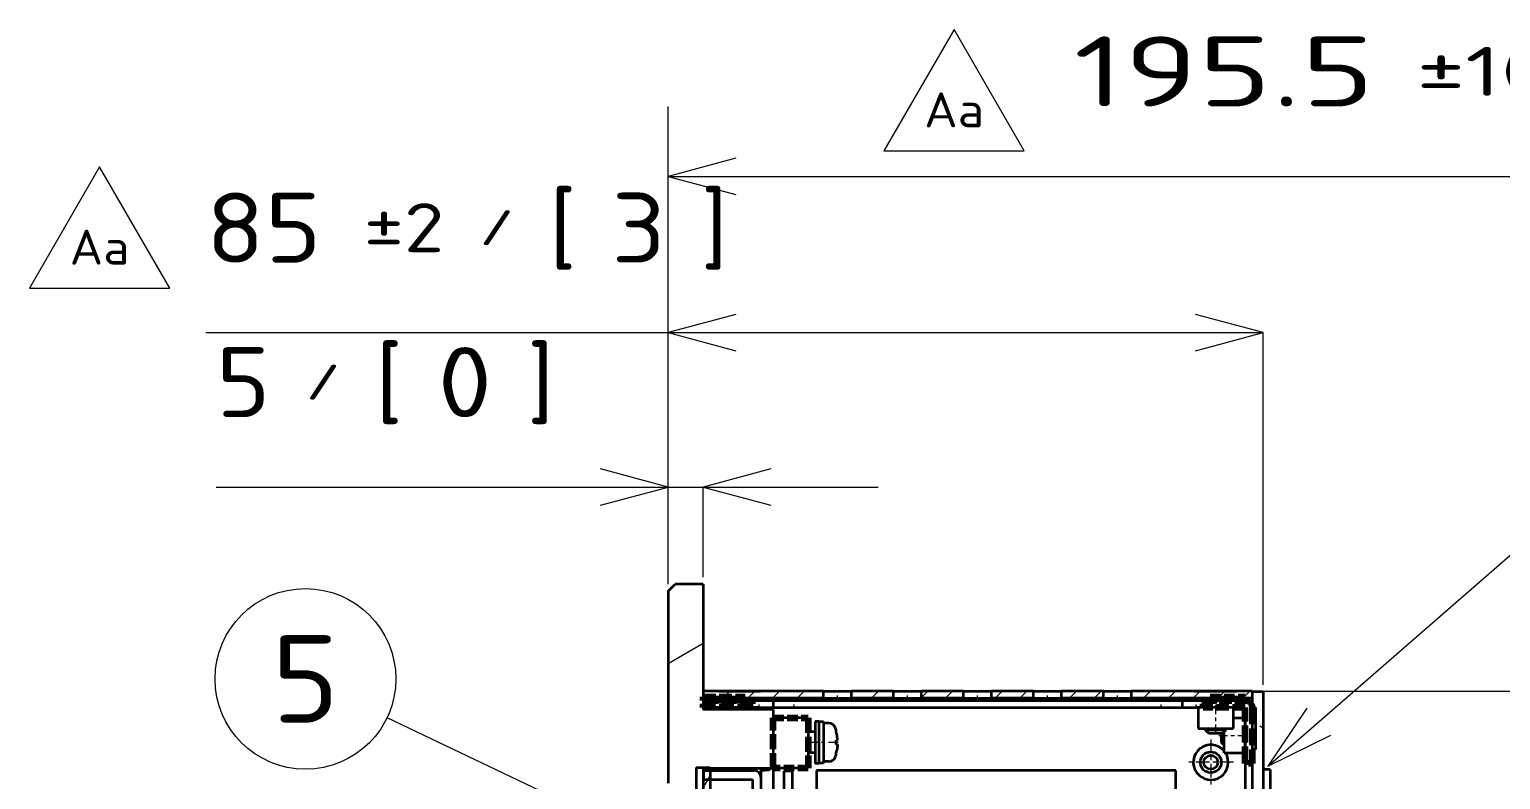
# Model space of a CAD drawing. Extents: x 23 to 417, y 3 to 294.
# Drawn here: x 115.53 to 157.56, y 109.33 to 130.77 of the extents above; entities that cross this region are included whole.
import ezdxf
from ezdxf.enums import TextEntityAlignment as Align

# ---------------------------------------------------------------- set-up
doc = ezdxf.new("R2010")
doc.units = 0
doc.linetypes.add('DASHDOT', pattern=[18.5, 12, -3, 0.5, -3])
doc.linetypes.add('DASHED', pattern=[15, 12, -3])
doc.layers.get('0').update_dxf_attribs({"lineweight": 13})
doc.styles.get("Standard").update_dxf_attribs({"font": 'isocp.shx'})
doc.dimstyles.get("Standard").update_dxf_attribs({"dimtxt": 2.5, "dimasz": 2.5, "dimexe": 1.25, "dimexo": 0.625, "dimtad": 1, "dimtxsty": 'Standard', "dimcen": 2.5, "dimadec": 0, "dimazin": 0, "dimtfac": 1, "dimtmove": 0, "dimatfit": 0, "dimfxl": 0, "dimarcsym": 0})

# ---------------------------------------------------------------- blocks, each defined once
blk = doc.blocks.new('*D486')
at = {"color": 30, "lineweight": 13, "transparency": 16777216}
blk.add_line((120.573, 122.102), (150.781, 122.102), dxfattribs=at)
at = {"color": 30, "lineweight": 13, "ltscale": 0.179756, "transparency": 16777216}
blk.add_line((133.781, 114.912), (133.781, 122.102), dxfattribs=at)
at = {"color": 30, "lineweight": 13, "ltscale": 0.251747, "transparency": 16777216}
blk.add_line((150.781, 112.032), (150.781, 122.102), dxfattribs=at)
at = {"color": 30, "lineweight": 13, "transparency": 16777216}
for points in [[(135.713, 122.62), (133.781, 122.102), (135.713, 121.584)], [(148.849, 121.584), (150.781, 122.102), (148.849, 122.62)]]:
    blk.add_lwpolyline(points, dxfattribs=at)
for s, height, width, p, p2 in [('85', 2, 1.280673, (120.573, 124.102), (123.881, 124.102)), ('[', 2, 1.552524, (130.382, 124.102), (131.158, 124.102)), ('3', 2, 1.313689, (132.158, 124.102), (133.712, 124.102)), (']', 2, 1.552524, (134.712, 124.102), (135.488, 124.102)), ('%%p2', 1.4, 1.254644, (125.081, 124.402), (127.382, 124.402)), ('/', 1, 1.818182, (128.382, 124.602), (129.382, 124.602))]:
    blk.add_text(s, height=height, dxfattribs=dict(at, width=width)).set_placement(p, p2, align=Align.FIT)
blk = doc.blocks.new('*D487')
at = {"color": 30, "lineweight": 13, "ltscale": 0.472891, "transparency": 16777216}
blk.add_line((120.865, 117.689), (139.781, 117.689), dxfattribs=at)
at = {"color": 30, "lineweight": 13, "ltscale": 0.069415, "transparency": 16777216}
blk.add_line((133.781, 114.912), (133.781, 117.689), dxfattribs=at)
at = {"color": 30, "lineweight": 13, "ltscale": 0.064415, "transparency": 16777216}
blk.add_line((134.781, 115.112), (134.781, 117.689), dxfattribs=at)
at = {"color": 30, "lineweight": 13, "transparency": 16777216}
for points in [[(131.849, 117.171), (133.781, 117.689), (131.849, 118.206)], [(136.713, 118.206), (134.781, 117.689), (136.713, 117.171)]]:
    blk.add_lwpolyline(points, dxfattribs=at)
for s, height, width, p, p2 in [('[', 2, 1.552527, (125.419, 119.689), (126.195, 119.689)), (']', 2, 1.552524, (129.749, 119.689), (130.525, 119.689)), ('5', 2, 1.313689, (120.865, 119.689), (122.419, 119.689)), ('0', 2, 1.410607, (127.195, 119.689), (128.749, 119.689)), ('/', 1, 1.818182, (123.419, 120.189), (124.419, 120.189))]:
    blk.add_text(s, height=height, dxfattribs=dict(at, width=width)).set_placement(p, p2, align=Align.FIT)
blk = doc.blocks.new('*D488')
at = {"color": 230, "lineweight": 13, "transparency": 16777216}
for p, q in [((150.661, 111.851), (183.721, 111.851)), ((183.721, 83.652), (183.721, 111.851)), ((150.661, 83.652), (183.721, 83.652))]:
    blk.add_line(p, q, dxfattribs=at)
for points in [[(184.238, 109.92), (183.721, 111.851), (183.203, 109.92)], [(183.203, 85.584), (183.721, 83.652), (184.238, 85.584)]]:
    blk.add_lwpolyline(points, dxfattribs=at)
for s, height, width, p, p2 in [(']', 2, 1.552524, (181.721, 106.198), (181.721, 106.975)), ('6', 2, 1.295757, (181.721, 103.644), (181.721, 105.198)), ('[', 2, 1.552523, (181.721, 101.868), (181.721, 102.644)), ('/', 1, 1.818182, (181.221, 99.868), (181.221, 100.868)), ('%%p2', 1.4, 1.254643, (181.421, 96.567), (181.421, 98.868)), ('141', 2, 1.533838, (181.721, 90.305), (181.721, 95.367))]:
    blk.add_text(s, height=height, rotation=90, dxfattribs=dict(at, width=width)).set_placement(p, p2, align=Align.FIT)
blk = doc.blocks.new('*D490')
at = {"color": 30, "lineweight": 13, "transparency": 16777216}
for p, q in [((151.461, 111.851), (178.896, 111.851)), ((176.896, 66.805), (176.896, 111.851))]:
    blk.add_line(p, q, dxfattribs=at)
at = {"color": 30, "lineweight": 13, "ltscale": 0.108962, "transparency": 16777216}
blk.add_line((174.538, 97.812), (178.896, 97.812), dxfattribs=at)
at = {"color": 30, "lineweight": 13, "transparency": 16777216}
for points in [[(177.414, 109.92), (176.896, 111.851), (176.379, 109.92)], [(176.379, 99.744), (176.896, 97.812), (177.414, 99.744)]]:
    blk.add_lwpolyline(points, dxfattribs=at)
for s, height, width, p, p2 in [(']', 2, 1.552522, (174.896, 85.857), (174.896, 86.634)), ('2.76', 2, 1.443275, (174.896, 78.219), (174.896, 84.857)), ('[', 2, 1.552527, (174.896, 76.443), (174.896, 77.219)), ('/', 1, 1.818182, (174.396, 74.443), (174.396, 75.443)), ('70.2', 2, 1.436744, (174.896, 66.805), (174.896, 73.443))]:
    blk.add_text(s, height=height, rotation=90, dxfattribs=dict(at, width=width)).set_placement(p, p2, align=Align.FIT)
blk = doc.blocks.new('*D491')
at = {"color": 30, "lineweight": 13, "ltscale": 0.321441, "transparency": 16777216}
blk.add_line((133.781, 115.712), (133.781, 128.57), dxfattribs=at)
at = {"color": 30, "lineweight": 13, "transparency": 16777216}
for p, q in [((172.873, 100.59), (172.873, 128.57)), ((133.781, 126.57), (172.873, 126.57))]:
    blk.add_line(p, q, dxfattribs=at)
for points in [[(135.713, 127.087), (133.781, 126.57), (135.713, 126.052)], [(170.941, 126.052), (172.873, 126.57), (170.941, 127.087)]]:
    blk.add_lwpolyline(points, dxfattribs=at)
for s, height, width, p, p2 in [('[', 2, 1.552527, (161.969, 128.57), (162.745, 128.57)), (']', 2, 1.552527, (169.429, 128.57), (170.205, 128.57)), ('195.5', 2, 1.537044, (145.368, 128.57), (153.96, 128.57)), ('7.7', 2, 1.51098, (163.745, 128.57), (168.429, 128.57)), ('%%p10', 1.4, 1.55393, (155.16, 128.87), (158.969, 128.87)), ('/', 1, 1.818182, (159.969, 129.07), (160.969, 129.07))]:
    blk.add_text(s, height=height, dxfattribs=dict(at, width=width)).set_placement(p, p2, align=Align.FIT)
blk = doc.blocks.new('BLOCK4455')
at = {"color": 7, "lineweight": 13}
blk.add_lwpolyline([(-3.69, 139.93), (16.35, 139.93), (6.33, 157.29)], close=True, dxfattribs=at)
blk.add_text('Aa', height=5, dxfattribs=at).set_placement((2.06, 143.3), (10.61, 143.3), align=Align.FIT)
blk = doc.blocks.new('BLOCK4456')
at = {"color": 7, "lineweight": 13}
blk.add_lwpolyline([(-125.75, 120.31), (-105.71, 120.31), (-115.73, 137.67)], close=True, dxfattribs=at)
blk.add_text('Aa', height=5, dxfattribs=at).set_placement((-120, 123.68), (-111.46, 123.68), align=Align.FIT)
blk = doc.blocks.new('BLOCK4466')
at = {"color": 7, "linetype": 'DASHDOT', "lineweight": 13, "ltscale": 0.1625}
for p, q in [((43, 55.8), (43, 49.3)), ((46.25, 52.55), (39.75, 52.55))]:
    blk.add_line(p, q, dxfattribs=at)
blk = doc.blocks.new('BLOCK4549')
at = {"color": 7, "lineweight": 13}
blk.add_line((51.16, 52.02), (93.18, 88.6), dxfattribs=at)
blk.add_lwpolyline([(56.74, 60.31), (51.16, 52.02), (60.14, 56.41)], dxfattribs=at)
blk.add_circle((102.91, 97.09), 12.91, dxfattribs=at)
blk.add_text('3', height=12.5, dxfattribs=at).set_placement((98.06, 90.84), (107.77, 90.84), align=Align.FIT)
blk = doc.blocks.new('BLOCK4550')
at = {"color": 7, "lineweight": 13}
blk.add_line((-28.5, 36.92), (-74.66, 58.92), dxfattribs=at)
blk.add_lwpolyline([(-38.33, 38.74), (-28.5, 36.92), (-36.11, 43.41)], dxfattribs=at)
blk.add_circle((-86.32, 64.47), 12.91, dxfattribs=at)
blk.add_text('5', height=12.5, dxfattribs=at).set_placement((-91.17, 58.22), (-81.46, 58.22), align=Align.FIT)
blk = doc.blocks.new('BLOCK4554')
at = {"color": 7, "lineweight": 35, "ltscale": 0.035355}
blk.add_line((-34.5, 77), (-33.5, 78), dxfattribs=at)
at = {"color": 7, "lineweight": 35, "ltscale": 0.1}
blk.add_line((-29.5, 78), (-33.5, 78), dxfattribs=at)
at = {"color": 7, "lineweight": 35, "ltscale": 0.447455}
blk.add_line((-29.5, 78), (-29.5, 60.1), dxfattribs=at)
at = {"color": 7, "lineweight": 35}
for p, q in [((-34.5, 77), (-34.5, 49.55)), ((-22.41, 61.4), (41.81, 61.4)), ((-16.5, 61.4), (35.9, 61.4)), ((48.9, 62.6), (48.9, -65.5)), ((50.5, 62.6), (50.5, -78.3)), ((-16.5, 60.4), (35.9, 60.4)), ((-18, 51.3), (-18, 20.74)), ((-16.8, 51.3), (-16.8, 20.74)), ((38, 51.4), (-13.3, 51.4)), ((50.5, 51.5), (50.5, 1.5)), ((-22.45, 50.08), (-22.45, 20.08)), ((-21.25, 50.38), (-21.25, 20.08))]:
    blk.add_line(p, q, dxfattribs=at)
at = {"color": 7, "lineweight": 35, "ltscale": 0.025}
for p, q in [((-29.5, 62.7), (-29.5, 61.7)), ((-29.5, 61.4), (-29.5, 60.4)), ((-21.5, 61.4), (-22.5, 61.4)), ((-22.5, 60.4), (-22.5, 61.4)), ((-19.5, 61.4), (-19.5, 60.4)), ((-12.3, 61.7), (-12.3, 62.7)), ((-8.3, 61.7), (-8.3, 62.7)), ((-2.3, 61.7), (-2.3, 62.7)), ((1.7, 61.7), (1.7, 62.7)), ((7.7, 61.7), (7.7, 62.7)), ((11.7, 61.7), (11.7, 62.7)), ((17.7, 61.7), (17.7, 62.7)), ((21.7, 61.7), (21.7, 62.7)), ((27.7, 61.7), (27.7, 62.7)), ((31.7, 61.7), (31.7, 62.7)), ((38.9, 61.4), (38.9, 60.4)), ((41.9, 60.4), (41.9, 61.4)), ((48.9, 62.7), (48.9, 61.7)), ((-21.5, 60.4), (-22.5, 60.4)), ((-13.5, 56.9), (-14.5, 56.9)), ((-13.5, 53.9), (-14.5, 53.9)), ((47.9, 52.4), (48.9, 52.4)), ((51.5, 51.5), (50.5, 51.5))]:
    blk.add_line(p, q, dxfattribs=at)
at = {"color": 7, "lineweight": 35, "ltscale": 0.430004}
for p, q in [((-12.3, 62.7), (-29.5, 62.7)), ((-12.3, 61.7), (-29.5, 61.7)), ((48.9, 62.7), (31.7, 62.7)), ((48.9, 61.7), (31.7, 61.7))]:
    blk.add_line(p, q, dxfattribs=at)
at = {"color": 7, "lineweight": 35, "ltscale": 0.0125}
for p, q in [((-29.5, 61.9), (-29.5, 61.4)), ((-23.5, 61.9), (-23.5, 61.4)), ((42.9, 61.9), (42.9, 61.4)), ((47.9, 61.9), (47.9, 61.4)), ((49.4, 60.4), (48.9, 60.4)), ((-13, 58.4), (-13.5, 58.4)), ((49.4, 54.4), (48.9, 54.4)), ((-20.75, 51.4), (-21.25, 51.4)), ((-13, 52.4), (-13.5, 52.4))]:
    blk.add_line(p, q, dxfattribs=at)
at = {"color": 7, "lineweight": 35, "ltscale": 0.15}
for p, q in [((-29.5, 61.9), (-23.5, 61.9)), ((-29.5, 61.4), (-23.5, 61.4)), ((47.9, 61.4), (41.9, 61.4)), ((47.9, 60.4), (41.9, 60.4)), ((48.9, 60.4), (48.9, 54.4)), ((49.4, 60.4), (49.4, 54.4))]:
    blk.add_line(p, q, dxfattribs=at)
at = {"color": 7, "lineweight": 35, "ltscale": 0.175}
for p, q in [((-22.5, 61.4), (-29.5, 61.4)), ((-22.5, 60.4), (-29.5, 60.4)), ((-29.45, 50.08), (-22.45, 50.08))]:
    blk.add_line(p, q, dxfattribs=at)
at = {"color": 7, "lineweight": 35, "ltscale": 0.140819}
for p, q in [((-27.3, 62.7), (-21.67, 62.7)), ((40.7, 62.7), (46.33, 62.7))]:
    blk.add_line(p, q, dxfattribs=at)
at = {"color": 7, "lineweight": 35, "ltscale": 0.009747}
for p, q in [((-22.41, 61.4), (-22.16, 61.7)), ((41.81, 61.4), (41.56, 61.7))]:
    blk.add_line(p, q, dxfattribs=at)
at = {"color": 7, "lineweight": 35, "ltscale": 0.009181}
for p, q in [((-21.67, 62.7), (-21.3, 62.7)), ((46.33, 62.7), (46.7, 62.7))]:
    blk.add_line(p, q, dxfattribs=at)
at = {"color": 7, "lineweight": 35, "ltscale": 0.05}
for p, q in [((-21.5, 61.4), (-19.5, 61.4)), ((38.9, 61.4), (40.9, 61.4)), ((-21.5, 60.4), (-19.5, 60.4)), ((38.9, 60.4), (40.9, 60.4)), ((-30.5, 51.8), (-28.5, 51.8))]:
    blk.add_line(p, q, dxfattribs=at)
at = {"color": 7, "lineweight": 35, "ltscale": 0.075}
for p, q in [((-19.5, 61.4), (-16.5, 61.4)), ((35.9, 61.4), (38.9, 61.4)), ((-19.5, 60.4), (-16.5, 60.4)), ((35.9, 60.4), (38.9, 60.4)), ((41.2, 60.4), (41.2, 57.4)), ((46.2, 60.4), (46.2, 57.4)), ((44.9, 53.9), (47.9, 53.9))]:
    blk.add_line(p, q, dxfattribs=at)
at = {"color": 7, "lineweight": 35, "ltscale": 0.049996}
for p, q in [((-12.3, 62.7), (-10.3, 62.7)), ((-12.3, 61.7), (-10.3, 61.7)), ((-10.3, 62.7), (-8.3, 62.7)), ((-10.3, 61.7), (-8.3, 61.7)), ((-2.3, 62.7), (-0.3, 62.7)), ((-2.3, 61.7), (-0.3, 61.7)), ((-0.3, 62.7), (1.7, 62.7)), ((-0.3, 61.7), (1.7, 61.7)), ((7.7, 62.7), (9.7, 62.7)), ((7.7, 61.7), (9.7, 61.7)), ((9.7, 62.7), (11.7, 62.7)), ((9.7, 61.7), (11.7, 61.7)), ((17.7, 62.7), (19.7, 62.7)), ((17.7, 61.7), (19.7, 61.7)), ((19.7, 62.7), (21.7, 62.7)), ((19.7, 61.7), (21.7, 61.7)), ((27.7, 62.7), (29.7, 62.7)), ((27.7, 61.7), (29.7, 61.7)), ((29.7, 62.7), (31.7, 62.7)), ((29.7, 61.7), (31.7, 61.7))]:
    blk.add_line(p, q, dxfattribs=at)
at = {"color": 7, "lineweight": 35, "ltscale": 0.150009}
for p, q in [((-2.3, 62.7), (-8.3, 62.7)), ((-2.3, 61.7), (-8.3, 61.7)), ((7.7, 62.7), (1.7, 62.7)), ((7.7, 61.7), (1.7, 61.7)), ((17.7, 62.7), (11.7, 62.7)), ((17.7, 61.7), (11.7, 61.7)), ((27.7, 62.7), (21.7, 62.7)), ((27.7, 61.7), (21.7, 61.7))]:
    blk.add_line(p, q, dxfattribs=at)
at = {"color": 7, "lineweight": 35, "ltscale": 0.025095}
for p, q in [((41.9, 61.4), (40.9, 61.4)), ((41.9, 60.4), (40.9, 60.4))]:
    blk.add_line(p, q, dxfattribs=at)
at = {"color": 7, "lineweight": 35, "ltscale": 0.125}
for p, q in [((42.9, 61.9), (47.9, 61.9)), ((42.9, 61.4), (47.9, 61.4)), ((-14.5, 58.92), (-19.5, 58.92)), ((47.9, 53.9), (47.9, 58.9)), ((-14.5, 51.7), (-19.5, 51.7))]:
    blk.add_line(p, q, dxfattribs=at)
at = {"color": 7, "lineweight": 35, "ltscale": 0.04}
blk.add_line((50.5, 62.6), (48.9, 62.6), dxfattribs=at)
at = {"color": 7, "lineweight": 35, "ltscale": 0.032121}
blk.add_line((48.9, 61.7), (48.9, 60.41), dxfattribs=at)
at = {"color": 7, "lineweight": 35, "ltscale": 0.25}
for p, q in [((-19.5, 60.1), (-29.5, 60.1)), ((-19.5, 51.68), (-29.5, 51.68))]:
    blk.add_line(p, q, dxfattribs=at)
at = {"color": 7, "lineweight": 35, "ltscale": 0.0075}
for p, q in [((-25.8, 60.4), (-25.8, 60.1)), ((-22.8, 60.4), (-22.8, 60.1)), ((-22.45, 51.68), (-22.45, 51.38))]:
    blk.add_line(p, q, dxfattribs=at)
at = {"color": 7, "lineweight": 35, "ltscale": 0.210554}
blk.add_line((-19.5, 60.1), (-19.5, 51.68), dxfattribs=at)
at = {"color": 7, "lineweight": 35, "ltscale": 0.180554}
for p, q in [((-19.5, 58.92), (-19.5, 51.7)), ((-14.5, 58.92), (-14.5, 51.7))]:
    blk.add_line(p, q, dxfattribs=at)
at = {"color": 7, "lineweight": 35, "ltscale": 0.042547}
blk.add_line((46.2, 58.9), (47.9, 58.9), dxfattribs=at)
at = {"color": 7, "lineweight": 35, "ltscale": 0.2}
for p, q in [((47.9, 60.4), (47.9, 52.4)), ((48.9, 60.4), (48.9, 52.4))]:
    blk.add_line(p, q, dxfattribs=at)
at = {"color": 7, "lineweight": 35, "ltscale": 0.039043}
for p, q in [((-13.5, 58.4), (-13.5, 56.84)), ((-13, 58.4), (-13, 56.84))]:
    blk.add_line(p, q, dxfattribs=at)
at = {"color": 7, "lineweight": 35, "ltscale": 0.110957}
for p, q in [((-13.5, 56.84), (-13.5, 52.4)), ((-13, 56.84), (-13, 52.4))]:
    blk.add_line(p, q, dxfattribs=at)
at = {"color": 7, "lineweight": 35, "ltscale": 0.0175}
for p, q in [((-12.3, 58.35), (-13, 58.35)), ((-20.05, 51.45), (-20.75, 51.45)), ((-12.3, 52.45), (-13, 52.45))]:
    blk.add_line(p, q, dxfattribs=at)
at = {"color": 7, "lineweight": 35, "ltscale": 0.038393}
blk.add_line((-12.3, 58.35), (-12.3, 56.81), dxfattribs=at)
at = {"color": 7, "lineweight": 35, "ltscale": 0.018478}
for p, q in [((-11.56, 58.15), (-12.3, 58.15)), ((-11.56, 52.65), (-12.3, 52.65)), ((-19.31, 51.65), (-20.05, 51.65))]:
    blk.add_line(p, q, dxfattribs=at)
at = {"color": 7, "lineweight": 35, "ltscale": 0.109108}
blk.add_line((-12.3, 56.81), (-12.3, 52.45), dxfattribs=at)
at = {"color": 7, "lineweight": 35, "ltscale": 0.000166027}
for p, q in [((-10.53, 57.15), (-10.52, 57.15)), ((-10.53, 53.65), (-10.52, 53.65))]:
    blk.add_line(p, q, dxfattribs=at)
at = {"color": 7, "lineweight": 35, "ltscale": 0.0625}
for p, q in [((41.2, 57.4), (43.7, 57.4)), ((43.7, 57.4), (46.2, 57.4))]:
    blk.add_line(p, q, dxfattribs=at)
at = {"color": 7, "lineweight": 35, "ltscale": 0.005098}
for p, q in [((42.2, 57.4), (42.2, 57.2)), ((45.2, 57.4), (45.2, 57.2))]:
    blk.add_line(p, q, dxfattribs=at)
at = {"color": 7, "lineweight": 35, "ltscale": 0.070409}
blk.add_line((42.2, 57.2), (45.01, 57.2), dxfattribs=at)
at = {"color": 7, "lineweight": 35, "ltscale": 0.017678}
for p, q in [((42.7, 56.7), (42.2, 57.2)), ((44.7, 56.7), (45.2, 57.2))]:
    blk.add_line(p, q, dxfattribs=at)
at = {"color": 7, "lineweight": 35, "ltscale": 0.074956}
blk.add_line((44.9, 53.9), (44.9, 56.9), dxfattribs=at)
at = {"color": 7, "lineweight": 35, "ltscale": 0.004591}
blk.add_line((45.01, 57.2), (45.2, 57.2), dxfattribs=at)
at = {"color": 7, "lineweight": 35, "ltscale": 0.003766}
for p, q in [((-10.53, 55.7), (-10.38, 55.7)), ((-10.53, 55.1), (-10.38, 55.1))]:
    blk.add_line(p, q, dxfattribs=at)
at = {"color": 7, "lineweight": 35, "ltscale": 0.04694}
blk.add_line((42.7, 56.7), (44.58, 56.7), dxfattribs=at)
at = {"color": 7, "lineweight": 35, "ltscale": 0.032402}
blk.add_line((44.5, 56.7), (44.5, 55.4), dxfattribs=at)
at = {"color": 7, "lineweight": 35, "ltscale": 0.014142}
blk.add_line((44.5, 55.4), (44.9, 55), dxfattribs=at)
at = {"color": 7, "lineweight": 35, "ltscale": 0.00306}
blk.add_line((44.58, 56.7), (44.7, 56.7), dxfattribs=at)
at = {"color": 7, "lineweight": 35, "ltscale": 0.10575}
for p, q in [((-30.5, 51.8), (-30.5, 47.57)), ((-28.5, 51.8), (-28.5, 47.57))]:
    blk.add_line(p, q, dxfattribs=at)
at = {"color": 7, "lineweight": 35, "ltscale": 0.10325}
blk.add_line((-29.5, 51.68), (-29.5, 47.55), dxfattribs=at)
at = {"color": 7, "lineweight": 35, "ltscale": 0.0325}
blk.add_line((-29.45, 51.38), (-29.45, 50.08), dxfattribs=at)
at = {"color": 7, "lineweight": 35, "ltscale": 0.18}
blk.add_line((-29.45, 51.38), (-22.25, 51.38), dxfattribs=at)
at = {"color": 7, "lineweight": 35, "ltscale": 0.032492}
blk.add_line((-21.25, 51.68), (-21.25, 50.38), dxfattribs=at)
at = {"color": 7, "lineweight": 35, "ltscale": 0.007003}
blk.add_line((-20.75, 51.68), (-20.75, 51.4), dxfattribs=at)
at = {"color": 7, "lineweight": 35, "ltscale": 0.005755}
blk.add_line((-20.05, 51.68), (-20.05, 51.45), dxfattribs=at)
at = {"color": 7, "lineweight": 35, "ltscale": 0.158756}
blk.add_line((-19.5, 51.65), (-19.5, 45.3), dxfattribs=at)
at = {"color": 7, "lineweight": 35, "ltscale": 0.03}
blk.add_line((-16.8, 51.3), (-18, 51.3), dxfattribs=at)
at = {"color": 7, "lineweight": 35, "ltscale": 0.127561}
blk.add_line((-13.3, 51.4), (-13.3, 46.3), dxfattribs=at)
at = {"color": 7, "lineweight": 35, "ltscale": 0.092598}
blk.add_line((38, 47.7), (38, 51.4), dxfattribs=at)
at = {"color": 7, "lineweight": 35, "ltscale": 0.117598}
for p, q in [((47.9, 52.4), (47.9, 47.7)), ((48.9, 52.4), (48.9, 47.7))]:
    blk.add_line(p, q, dxfattribs=at)
at = {"color": 7, "lineweight": 35, "ltscale": 0.091872}
blk.add_line((51.5, 51.5), (51.5, 47.83), dxfattribs=at)
at = {"color": 7, "lineweight": 35}
for radius in [1.5, 1.5, 1]:
    blk.add_circle((43, 52.55), radius, dxfattribs=at)
for centre, radius, start, end in [((47.9, 60.4), 1, 0, 90), ((-11.56, 57.15), 1, 16.9578, 90), ((-17.33, 55.39), 7.03, 14.4815, 16.9495), ((-17.3, 55.4), 6.99, 8.2207, 14.4914), ((-17.3, 55.4), 6.99, 8.2207, 14.4914), ((-17.3, 55.4), 6.78, 357.4636, 2.5364), ((-17.3, 55.4), 6.78, 357.4636, 2.5364), ((-11.27, 54.91), 0.931, 359.624, 7.0271), ((43, 52.55), 2.5, 40.5983, 392.6777), ((-11.56, 53.65), 1, 270, 343.0422), ((-17.33, 55.41), 7.03, 343.0505, 345.5185), ((-17.3, 55.4), 6.99, 345.5091, 351.7788), ((-22.25, 50.38), 1, 0, 90), ((-19.31, 52.65), 1, 270, 288.2606)]:
    blk.add_arc(centre, radius, start, end, dxfattribs=at)
for points, knots in [([(-10.34, 55.77), (-10.34, 55.82), (-10.34, 55.86), (-10.34, 55.9), (-10.34, 55.96), (-10.34, 56.06), (-10.34, 56.08), (-10.35, 56.14), (-10.35, 56.21), (-10.36, 56.26), (-10.37, 56.31), (-10.38, 56.4), (-10.38, 56.4), (-10.38, 56.4), (-10.38, 56.4)], [0, 0, 0, 0, 0, 0, 3.420497, 3.420497, 3.420497, 4.54728, 4.54728, 4.54728, 5.675055, 5.675055, 5.675055, 5.688236, 5.688236, 5.688236, 5.688236, 5.688236, 5.688236]), ([(-10.34, 55.77), (-10.35, 55.76), (-10.35, 55.74), (-10.35, 55.73), (-10.36, 55.71), (-10.37, 55.7), (-10.37, 55.7), (-10.37, 55.7), (-10.38, 55.7)], [0, 0, 0, 0, 0, 0, 1.302594, 1.302594, 1.302594, 1.609999, 1.609999, 1.609999, 1.609999, 1.609999, 1.609999]), ([(-10.34, 55.03), (-10.35, 55.04), (-10.35, 55.06), (-10.35, 55.07), (-10.36, 55.09), (-10.37, 55.1), (-10.37, 55.1), (-10.37, 55.1), (-10.38, 55.1)], [0, 0, 0, 0, 0, 0, 1.302594, 1.302594, 1.302594, 1.609999, 1.609999, 1.609999, 1.609999, 1.609999, 1.609999]), ([(-10.38, 55.1), (-10.37, 55.1), (-10.37, 55.1), (-10.36, 55.09), (-10.35, 55.07), (-10.35, 55.05), (-10.34, 55.03), (-10.34, 54.98), (-10.34, 54.93), (-10.34, 54.89), (-10.34, 54.83), (-10.34, 54.74), (-10.34, 54.71), (-10.35, 54.65), (-10.36, 54.56), (-10.36, 54.52), (-10.37, 54.47), (-10.38, 54.4)], [0, 0, 0, 0, 0, 0, 0.558095, 0.558095, 0.558095, 2.022327, 2.022327, 2.022327, 4.899778, 4.899778, 4.899778, 6.348261, 6.348261, 6.348261, 7.236675, 7.236675, 7.236675, 7.236675, 7.236675, 7.236675]), ([(-10.36, 55.72), (-10.35, 55.73), (-10.35, 55.75), (-10.34, 55.77), (-10.34, 55.8), (-10.34, 55.84), (-10.34, 55.86), (-10.34, 55.87), (-10.34, 55.89)], [0, 0, 0, 0, 0, 0, 1.456112, 1.456112, 1.456112, 2.871389, 2.871389, 2.871389, 2.871389, 2.871389, 2.871389])]:
    blk.add_open_spline(points, degree=5, knots=knots, dxfattribs=at)
blk = doc.blocks.new('BLOCK4579')
at = {"color": 7, "linetype": 'DASHED', "lineweight": 140, "ltscale": 0.175}
for p, q in [((-29.5, 61.4), (-22.5, 61.4)), ((-22.5, 60.4), (-29.5, 60.4))]:
    blk.add_line(p, q, dxfattribs=at)
at = {"color": 7, "linetype": 'DASHED', "lineweight": 140, "ltscale": 0.025}
for p, q in [((-29.5, 60.4), (-29.5, 61.4)), ((-22.5, 61.4), (-22.5, 60.4))]:
    blk.add_line(p, q, dxfattribs=at)
blk = doc.blocks.new('BLOCK4580')
at = {"color": 7, "linetype": 'DASHED', "lineweight": 140, "ltscale": 0.025}
for p, q in [((41.9, 60.4), (41.9, 61.4)), ((48.9, 52.4), (47.9, 52.4))]:
    blk.add_line(p, q, dxfattribs=at)
at = {"color": 7, "linetype": 'DASHED', "lineweight": 140, "ltscale": 0.15}
for p, q in [((41.9, 61.4), (47.9, 61.4)), ((47.9, 60.4), (41.9, 60.4))]:
    blk.add_line(p, q, dxfattribs=at)
at = {"color": 7, "linetype": 'DASHED', "lineweight": 140, "ltscale": 0.001122}
for p, q in [((47.9, 61.4), (47.94, 61.4)), ((47.94, 61.4), (47.99, 61.4)), ((47.99, 61.4), (48.03, 61.39)), ((48.03, 61.39), (48.08, 61.39)), ((48.08, 61.39), (48.12, 61.38)), ((48.12, 61.38), (48.17, 61.37)), ((48.17, 61.37), (48.21, 61.35)), ((48.21, 61.35), (48.25, 61.34)), ((48.25, 61.34), (48.29, 61.32)), ((48.29, 61.32), (48.33, 61.3)), ((48.33, 61.3), (48.37, 61.28)), ((48.37, 61.28), (48.41, 61.26)), ((48.41, 61.26), (48.45, 61.24)), ((48.45, 61.24), (48.49, 61.21)), ((48.49, 61.21), (48.52, 61.18)), ((48.52, 61.18), (48.56, 61.16)), ((48.56, 61.16), (48.59, 61.12)), ((48.59, 61.12), (48.62, 61.09)), ((48.62, 61.09), (48.65, 61.06)), ((48.65, 61.06), (48.68, 61.03)), ((48.68, 61.03), (48.71, 60.99)), ((48.71, 60.99), (48.73, 60.95)), ((48.73, 60.95), (48.76, 60.92)), ((48.76, 60.92), (48.78, 60.88)), ((48.78, 60.88), (48.8, 60.84)), ((48.8, 60.84), (48.82, 60.8)), ((48.82, 60.8), (48.84, 60.75)), ((48.84, 60.75), (48.85, 60.71)), ((48.85, 60.71), (48.86, 60.67)), ((48.86, 60.67), (48.87, 60.62)), ((48.87, 60.62), (48.88, 60.58)), ((48.88, 60.58), (48.89, 60.54)), ((48.89, 60.54), (48.9, 60.49)), ((48.9, 60.49), (48.9, 60.45)), ((48.9, 60.45), (48.9, 60.4))]:
    blk.add_line(p, q, dxfattribs=at)
at = {"color": 7, "linetype": 'DASHED', "lineweight": 140, "ltscale": 0.2}
for p, q in [((47.9, 52.4), (47.9, 60.4)), ((48.9, 60.4), (48.9, 52.4))]:
    blk.add_line(p, q, dxfattribs=at)
blk = doc.blocks.new('BLOCK4587')
at = {"color": 7, "lineweight": 13, "ltscale": 0.088524}
blk.add_line((-30.27, 47.57), (-28.5, 50.64), dxfattribs=at)
blk = doc.blocks.new('BLOCK4601')
at = {"color": 7, "lineweight": 13, "ltscale": 0.014434}
blk.add_line((49.4, 58.08), (48.9, 58.37), dxfattribs=at)
at = {"color": 7, "linetype": 'DASHED', "lineweight": 13, "ltscale": 0.014434}
blk.add_line((49.4, 58.08), (48.9, 58.37), dxfattribs=at)
blk = doc.blocks.new('BLOCK4602')
at = {"color": 7, "linetype": 'DASHED', "lineweight": 140, "ltscale": 0.0125}
for p, q in [((42.9, 61.4), (42.9, 61.9)), ((47.9, 61.9), (47.9, 61.4))]:
    blk.add_line(p, q, dxfattribs=at)
at = {"color": 7, "linetype": 'DASHED', "lineweight": 140, "ltscale": 0.125}
for p, q in [((42.9, 61.9), (47.9, 61.9)), ((47.9, 61.4), (42.9, 61.4))]:
    blk.add_line(p, q, dxfattribs=at)
blk = doc.blocks.new('BLOCK4603')
at = {"color": 7, "linetype": 'DASHED', "lineweight": 140, "ltscale": 0.0125}
for p, q in [((-29.5, 61.4), (-29.5, 61.9)), ((-23.5, 61.9), (-23.5, 61.4))]:
    blk.add_line(p, q, dxfattribs=at)
at = {"color": 7, "linetype": 'DASHED', "lineweight": 140, "ltscale": 0.15}
for p, q in [((-29.5, 61.9), (-23.5, 61.9)), ((-23.5, 61.4), (-29.5, 61.4))]:
    blk.add_line(p, q, dxfattribs=at)
blk = doc.blocks.new('BLOCK4604')
at = {"color": 7, "lineweight": 13, "ltscale": 0.03162}
blk.add_line((1.7, 61.8), (2.59, 62.7), dxfattribs=at)
at = {"color": 7, "lineweight": 13, "ltscale": 0.035355}
blk.add_line((5.13, 61.7), (6.13, 62.7), dxfattribs=at)
blk = doc.blocks.new('BLOCK4605')
at = {"color": 7, "lineweight": 13, "ltscale": 0.035355}
for p, q in [((12.2, 61.7), (13.2, 62.7)), ((15.74, 61.7), (16.74, 62.7))]:
    blk.add_line(p, q, dxfattribs=at)
blk = doc.blocks.new('BLOCK4606')
at = {"color": 7, "lineweight": 13, "ltscale": 0.035355}
for p, q in [((22.81, 61.7), (23.81, 62.7)), ((26.34, 61.7), (27.34, 62.7))]:
    blk.add_line(p, q, dxfattribs=at)
blk = doc.blocks.new('BLOCK4607')
at = {"color": 7, "lineweight": 13, "ltscale": 0.010173}
blk.add_line((-8.3, 62.41), (-8.01, 62.7), dxfattribs=at)
at = {"color": 7, "lineweight": 13, "ltscale": 0.035355}
blk.add_line((-5.48, 61.7), (-4.48, 62.7), dxfattribs=at)
blk = doc.blocks.new('BLOCK4608')
at = {"color": 7, "lineweight": 13, "ltscale": 0.035355}
for p, q in [((33.41, 61.7), (34.41, 62.7)), ((36.95, 61.7), (37.95, 62.7)), ((40.49, 61.7), (41.49, 62.7)), ((44.02, 61.7), (45.02, 62.7)), ((47.56, 61.7), (48.56, 62.7))]:
    blk.add_line(p, q, dxfattribs=at)
blk = doc.blocks.new('BLOCK4609')
at = {"color": 7, "lineweight": 13, "ltscale": 0.0097}
blk.add_line((-29.5, 62.42), (-29.23, 62.7), dxfattribs=at)
at = {"color": 7, "lineweight": 13, "ltscale": 0.035355}
for p, q in [((-26.69, 61.7), (-25.69, 62.7)), ((-23.15, 61.7), (-22.15, 62.7)), ((-19.62, 61.7), (-18.62, 62.7)), ((-16.08, 61.7), (-15.08, 62.7))]:
    blk.add_line(p, q, dxfattribs=at)
at = {"color": 7, "lineweight": 13, "ltscale": 0.008773}
blk.add_line((-12.55, 61.7), (-12.3, 61.95), dxfattribs=at)
blk = doc.blocks.new('BLOCK4612')
at = {"color": 7, "linetype": 'DASHED', "lineweight": 13, "ltscale": 0.046188}
for p, q in [((50.5, 57.45), (48.9, 58.37)), ((50.5, 22.81), (48.9, 23.73)), ((50.5, -11.84), (48.9, -10.91)), ((50.5, -46.48), (48.9, -45.55))]:
    blk.add_line(p, q, dxfattribs=at)
at = {"color": 7, "lineweight": 13, "ltscale": 0.046188}
for p, q in [((50.5, 28.58), (48.9, 29.5)), ((50.5, -29.16), (48.9, -28.23))]:
    blk.add_line(p, q, dxfattribs=at)
at = {"color": 7, "linetype": 'DASHED', "lineweight": 13, "ltscale": 0.047245}
blk.add_line((43.54, -77.1), (41.9, -76.15), dxfattribs=at)
blk = doc.blocks.new('BLOCK4615')
at = {"color": 7, "linetype": 'DASHED', "lineweight": 140, "ltscale": 0.125}
for p, q in [((-19.5, 58.92), (-14.5, 58.92)), ((-14.5, 51.7), (-19.5, 51.7))]:
    blk.add_line(p, q, dxfattribs=at)
at = {"color": 7, "linetype": 'DASHED', "lineweight": 140, "ltscale": 0.180554}
for p, q in [((-19.5, 51.7), (-19.5, 58.92)), ((-14.5, 58.92), (-14.5, 51.7))]:
    blk.add_line(p, q, dxfattribs=at)
blk = doc.blocks.new('BLOCK4618')
at = {"color": 7, "lineweight": 13, "ltscale": 0.144338}
blk.add_line((-34.5, 66.68), (-29.5, 69.57), dxfattribs=at)
at = {"color": 7, "linetype": 'DASHED', "lineweight": 13, "ltscale": 0.144338}
blk.add_line((-34.5, 66.68), (-29.5, 69.57), dxfattribs=at)

msp = doc.modelspace()

# ---------------------------------------------------------------- linework, layer by layer
at = {"color": 7, "linetype": 'DASHDOT', "lineweight": 13, "ltscale": 0.006}
for p, q in [((138.6207, 111.6315), (138.6207, 111.8715)), ((140.6207, 111.6315), (140.6207, 111.8715)), ((142.6207, 111.6315), (142.6207, 111.8715)), ((144.6207, 111.6315), (144.6207, 111.8715)), ((146.6207, 111.6315), (146.6207, 111.8715)), ((136.3807, 111.3723), (136.3807, 111.6123)), ((137.3807, 111.3723), (137.3807, 111.6123)), ((147.8599, 111.3723), (147.8599, 111.6123)), ((148.8599, 111.3723), (148.8599, 111.6123))]:
    msp.add_line(p, q, dxfattribs=at)
at = {"color": 7, "linetype": 'DASHDOT', "lineweight": 13, "ltscale": 0.001776}
for p, q in [((135.8203, 111.5863), (135.8203, 111.6574)), ((149.4203, 111.5863), (149.4203, 111.6574))]:
    msp.add_line(p, q, dxfattribs=at)
at = {"color": 7, "linetype": 'DASHDOT', "lineweight": 13, "ltscale": 0.001803}
msp.add_line((135.8203, 111.3983), (135.8203, 111.3261), dxfattribs=at)
at = {"color": 7, "linetype": 'DASHDOT', "lineweight": 13, "ltscale": 0.022224}
msp.add_line((149.4203, 111.4663), (149.4203, 110.5774), dxfattribs=at)
at = {"color": 7, "linetype": 'DASHDOT', "lineweight": 13, "ltscale": 0.000266709}
msp.add_line((138.6147, 110.5919), (138.604, 110.5919), dxfattribs=at)
at = {"color": 7, "linetype": 'DASHDOT', "lineweight": 13, "ltscale": 0.0204}
msp.add_line((149.5127, 110.5923), (150.3287, 110.5923), dxfattribs=at)
at = {"color": 7, "linetype": 'DASHDOT', "lineweight": 13, "ltscale": 0.023377}
msp.add_line((138.6377, 110.3919), (137.7026, 110.3919), dxfattribs=at)
at = {"color": 7, "linetype": 'DASHDOT', "lineweight": 13, "ltscale": 0.000258589}
msp.add_line((138.6144, 110.1919), (138.604, 110.1919), dxfattribs=at)

# ---------------------------------------------------------------- block references
at = {"lineweight": 0, "xscale": 0.2, "yscale": 0.2, "zscale": 0.2}
for name in ['BLOCK4455', 'BLOCK4456', 'BLOCK4549', 'BLOCK4550', 'BLOCK4554', 'BLOCK4618', 'BLOCK4609', 'BLOCK4607', 'BLOCK4604', 'BLOCK4605', 'BLOCK4606', 'BLOCK4608', 'BLOCK4603', 'BLOCK4579', 'BLOCK4580', 'BLOCK4602', 'BLOCK4615', 'BLOCK4612', 'BLOCK4601', 'BLOCK4466', 'BLOCK4587']:
    msp.add_blockref(name, (140.6807, 99.3118), dxfattribs=at)

# ---------------------------------------------------------------- dimensions: what is measured, and where the dimension line sits
at = {"color": 0, "lineweight": 0}
for base, p1, p2, angle, text, override, picture, middle, dimtype in [((133.7807, 126.5695), (172.8727, 99.5898), (133.7807, 114.7119), 179.99905, '<>{}{%%p10}', {"dimlfac": 5, "dimtol": 0, "dimlim": 0, "dimtp": 10, "dimtm": 10}, '*D491', (157.7867, 126.5695), 160), ((133.7807, 122.1021), (150.7807, 111.8323), (133.7807, 114.7119), 179.99905, '<>{}{%%p2}', {"dimlfac": 5, "dimtol": 0, "dimlim": 0, "dimtp": 2, "dimtm": 2}, '*D486', (128.0305, 122.1021), 160), ((183.7206, 83.6523), (150.4607, 111.8515), (150.4607, 83.6523), 270, '<>{}{%%p2}', {"dimlfac": 5, "dimtol": 0, "dimlim": 0, "dimtp": 2, "dimtm": 2}, '*D488', (183.7206, 98.64), 161)]:
    dim = msp.add_linear_dim(base=base, p1=p1, p2=p2, angle=angle, text=text, dimstyle='Standard', override=override, dxfattribs=at)
    dim.commit()
    dim.dimension.update_dxf_attribs({"geometry": picture, "text_midpoint": middle, "dimtype": dimtype})
for base, p1, p2, angle, picture, middle in [((133.7807, 117.6885), (134.7807, 114.9119), (133.7807, 114.7119), 179.99905, '*D487', (125.6952, 117.6885)), ((176.89638, 97.81191), (150.46065, 111.85148), (173.53791, 97.81191), 269.99857, '*D490', (176.89638, 76.71944))]:
    dim = msp.add_linear_dim(base=base, p1=p1, p2=p2, angle=angle, dimstyle='Standard', override={"dimlfac": 5}, dxfattribs=at)
    dim.commit()
    dim.dimension.update_dxf_attribs({"geometry": picture, "text_midpoint": middle, "dimtype": 160})

doc.saveas('drawing.dxf')
